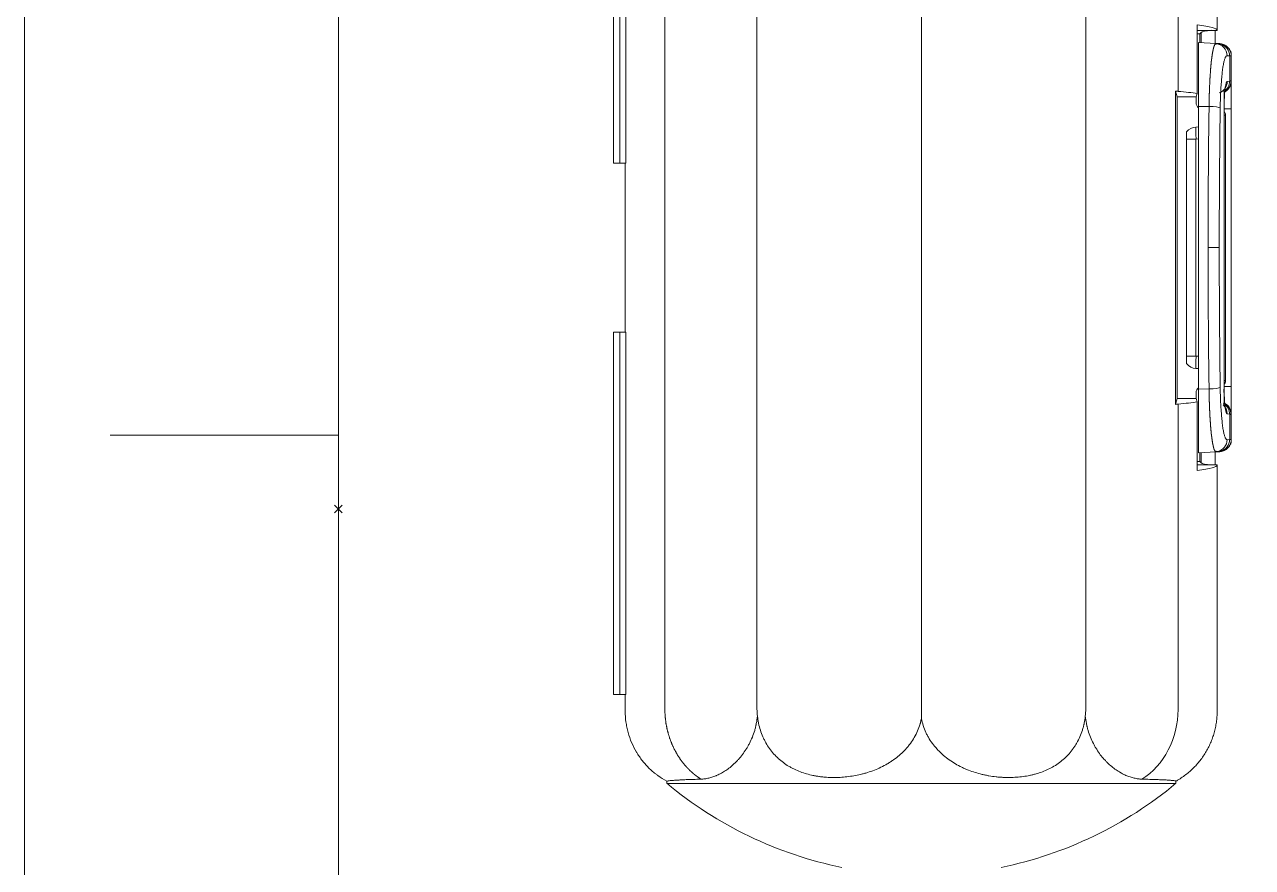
# Model space of a CAD drawing. Header units: inches. Extents: x 20229 to 21001, y -6726 to -5634.
# Drawn here: x 20229.3 to 20331, y -6605.3 to -6535.5 of the extents above; entities that cross this region are included whole.
import ezdxf

# ---------------------------------------------------------------- set-up
doc = ezdxf.new("R2010")
doc.units = ezdxf.units.IN
doc.header["$LTSCALE"] = 4.84
doc.header["$MEASUREMENT"] = 0
doc.header["$PDMODE"] = 3
doc.header["$PDSIZE"] = 0.3125
doc.linetypes.add('CENTERX2', pattern=[20.32, 12.7, -2.54, 2.54, -2.54])
doc.layers.get('0').update_dxf_attribs({"linetype": 'CONTINUOUS', "lineweight": 13})
doc.layers.add('CENTER', color=1, linetype='CENTERX2', lineweight=15)

msp = doc.modelspace()

# ---------------------------------------------------------------- linework, layer by layer
at = {"color": 7, "linetype": 'Continuous'}
for p, q in [((20229.28, -5633.52), (20229.28, -6725.51)), ((20255.28, -6569.51), (20236.38, -6569.51))]:
    msp.add_line(p, q, dxfattribs=at)
at = {"linetype": 'Continuous'}
msp.add_line((20255.28, -6699.51), (20255.28, -5659.51), dxfattribs=at)
at = {"ltscale": 0.5}
for p, q in [((20282.33, -6515.74), (20282.33, -6592.23)), ((20289.96, -6592.11), (20289.96, -6515.86)), ((20303.58, -6592.09), (20303.58, -6515.87)), ((20317.2, -6515.86), (20317.2, -6592.11)), ((20324.85, -6541.03), (20324.85, -6515.74)), ((20278.08, -6546.98), (20278.08, -6516.98)), ((20278.59, -6546.98), (20278.59, -6516.98)), ((20279.09, -6546.98), (20279.09, -6516.98)), ((20328.08, -6535.98), (20328.08, -6533.48)), ((20326.43, -6535.52), (20326.43, -6541.2)), ((20326.43, -6535.98), (20328.08, -6535.98)), ((20326.43, -6536.28), (20326.64, -6536.28)), ((20326.64, -6536.99), (20326.64, -6536.28)), ((20326.75, -6537), (20326.75, -6536.18)), ((20327.93, -6537.06), (20327.93, -6535.98)), ((20326.55, -6536.98), (20326.55, -6542.28)), ((20326.55, -6536.98), (20327.98, -6537.08)), ((20327.98, -6537.08), (20328.19, -6537.1)), ((20328.25, -6537.06), (20328.25, -6537.1)), ((20329.25, -6537.91), (20329.25, -6538.1)), ((20328.91, -6538.08), (20329.12, -6538.1)), ((20329.12, -6538.1), (20329.12, -6540.19)), ((20329.25, -6540.21), (20329.25, -6538.1)), ((20329.12, -6540.19), (20328.91, -6540.23)), ((20329.25, -6540.21), (20329.25, -6542.48)), ((20324.62, -6541.01), (20324.78, -6541.48)), ((20324.62, -6541.01), (20324.62, -6566.96)), ((20324.78, -6566.48), (20324.78, -6541.48)), ((20324.78, -6541.48), (20326.34, -6541.48)), ((20326.34, -6541.48), (20326.43, -6541.2)), ((20326.34, -6541.98), (20326.34, -6541.48)), ((20326.55, -6542.28), (20326.55, -6565.69)), ((20326.55, -6542.28), (20327.41, -6542.29)), ((20328.66, -6565.48), (20328.66, -6542.48)), ((20329.25, -6542.48), (20328.66, -6542.48)), ((20328.66, -6542.48), (20328.66, -6542.48)), ((20328.66, -6542.48), (20328.66, -6565.48)), ((20328.78, -6542.99), (20328.78, -6542.99)), ((20328.78, -6542.99), (20328.78, -6564.97)), ((20329.25, -6565.48), (20329.25, -6542.48)), ((20326.55, -6543.98), (20326.33, -6543.99)), ((20325.55, -6544.39), (20325.55, -6544.99)), ((20325.55, -6544.99), (20325.55, -6562.98)), ((20326.33, -6544.99), (20325.55, -6544.99)), ((20326.55, -6544.98), (20326.33, -6544.99)), ((20326.33, -6562.98), (20326.33, -6544.99)), ((20278.59, -6546.98), (20278.08, -6546.98)), ((20279.09, -6546.98), (20278.59, -6546.98)), ((20279.04, -6546.98), (20279.04, -6560.98)), ((20279.04, -6560.98), (20279.04, -6546.98)), ((20278.08, -6560.98), (20278.59, -6560.98)), ((20278.08, -6590.98), (20278.08, -6560.98)), ((20278.59, -6560.98), (20279.09, -6560.98)), ((20278.59, -6590.98), (20278.59, -6560.98)), ((20279.09, -6590.98), (20279.09, -6560.98)), ((20325.55, -6562.98), (20326.33, -6562.98)), ((20325.55, -6563.58), (20325.55, -6562.98)), ((20326.33, -6562.98), (20326.55, -6562.98)), ((20326.33, -6563.98), (20326.55, -6563.98)), ((20328.78, -6564.98), (20328.78, -6564.97)), ((20326.34, -6566.48), (20326.34, -6565.98)), ((20327.41, -6565.68), (20326.55, -6565.69)), ((20326.55, -6570.98), (20326.55, -6565.69)), ((20328.66, -6565.48), (20329.25, -6565.48)), ((20328.66, -6565.48), (20328.66, -6565.48)), ((20329.25, -6567.75), (20329.25, -6565.48)), ((20324.78, -6566.48), (20324.62, -6566.96)), ((20326.34, -6566.48), (20324.78, -6566.48)), ((20324.85, -6592.23), (20324.85, -6566.94)), ((20326.43, -6566.76), (20326.34, -6566.48)), ((20326.43, -6566.76), (20326.43, -6572.45)), ((20328.91, -6567.74), (20329.12, -6567.78)), ((20329.12, -6567.78), (20329.12, -6569.87)), ((20329.25, -6569.86), (20329.25, -6567.75)), ((20329.12, -6569.87), (20328.91, -6569.89)), ((20329.25, -6569.86), (20329.25, -6570.06)), ((20327.98, -6570.88), (20326.55, -6570.98)), ((20326.64, -6571.69), (20326.64, -6570.98)), ((20326.75, -6571.79), (20326.75, -6570.97)), ((20327.93, -6571.98), (20327.93, -6570.91)), ((20328.19, -6570.87), (20327.98, -6570.88)), ((20328.25, -6570.86), (20328.25, -6570.9)), ((20326.64, -6571.69), (20326.43, -6571.69)), ((20328.08, -6571.98), (20326.43, -6571.98)), ((20328.08, -6574.48), (20328.08, -6571.98)), ((20328.08, -6592.38), (20328.08, -6572.48)), ((20328.08, -6592.38), (20328.08, -6574.48)), ((20278.59, -6590.98), (20278.08, -6590.98)), ((20279.09, -6590.98), (20278.59, -6590.98)), ((20279.04, -6590.98), (20279.04, -6592.38)), ((20279.04, -6592.38), (20279.04, -6590.98)), ((20282.49, -6598.35), (20282.49, -6598.18)), ((20282.49, -6598.18), (20282.49, -6598.35)), ((20324.67, -6598.35), (20282.49, -6598.35)), ((20324.67, -6598.16), (20324.67, -6598.35)), ((20324.67, -6598.35), (20324.67, -6598.16))]:
    msp.add_line(p, q, dxfattribs=at)
for centre, radius, start, end in [((20328.25, -6538.1), 1, 0, 76.0859), ((20326.35, -6544.99), 1, 91.0001, 143.1302), ((20326.35, -6562.98), 1, 216.8698, 268.9999), ((20328.25, -6569.86), 1, 283.8994, 0), ((20303.58, -6573.03), 32.95, 230.2078, 258.4456), ((20303.58, -6573.03), 32.95, 230.2078, 258.4456), ((20303.58, -6573.03), 32.95, 281.5544, 309.7922), ((20303.58, -6573.03), 32.95, 281.5544, 309.7922)]:
    msp.add_arc(centre, radius, start, end, dxfattribs=at)
for centre, major_axis, ratio, start_param, end_param in [((20303.58, -6535.98), (24.5, 0), 0.052408, 0, 0.368634), ((20303.58, -6535.48), (-23.5, 0), 0.176327, 2.948913, 2.972792), ((20328.22, -6536.22), (1.5, 0), 0.176327, 1.999345, 2.972792), ((20327.91, -6538.08), (-0.07, -0.998), 0.993331, 1.640145, 3.141593), ((20328.12, -6538.1), (-0.07, -0.998), 0.993331, 2.968645, 3.141593), ((20328.12, -6538.1), (-0.07, -0.998), 0.993331, 1.640145, 2.968645), ((20327.92, -6540.23), (-0.174, 0.985), 0.993159, 3.315726, 4.539026), ((20328.12, -6540.19), (-0.174, 0.985), 0.993159, 3.512327, 4.539026), ((20328.24, -6540.17), (-0.174, 0.985), 0.999706, 3.388958, 4.537906), ((20328.25, -6540.21), (1, 0), 0.980581, 5.139384, 6.133), ((20328.25, -6540.21), (1, 0), 0.980581, 6.133, 6.283185), ((20303.58, -6541.67), (24.5, 0), 0.052408, 0.368634, 0.51937), ((20326.84, -6541.98), (-0.098, -0.492), 0.996044, 4.910077, 5.858091), ((20327.34, -6542.4), (1, -0.014), 0.117959, 0.11609, 1.502599), ((20328.28, -6542.99), (0.5, 0), 0.996195, 0.176739, 0.69979), ((20328.28, -6542.99), (0.5, 0), 0.996195, 0, 0.176739), ((20326.35, -6544.99), (0.017, -1), 0.01745, 3.141593, 4.712084), ((20326.35, -6562.98), (-0.017, -1), 0.01745, 4.712694, 6.283185), ((20328.28, -6564.97), (-0.5, 0), 0.996195, 2.441803, 3.141593), ((20326.84, -6565.99), (-0.098, 0.492), 0.996044, 0.425094, 1.373108), ((20327.34, -6565.56), (-1, -0.014), 0.117959, 1.638993, 3.025502), ((20303.58, -6566.3), (24.5, 0), 0.052408, 5.763816, 5.914551), ((20327.92, -6567.74), (0.174, 0.985), 0.993159, 4.885752, 5.717137), ((20328.12, -6567.78), (0.174, 0.985), 0.993159, 4.885752, 5.922058), ((20328.24, -6567.8), (0.174, 0.985), 0.999706, 4.886872, 6.04555), ((20328.25, -6567.75), (-1, 0), 0.980581, 3.303581, 4.302084), ((20328.25, -6567.75), (-1, 0), 0.980581, 3.141593, 3.303581), ((20327.91, -6569.89), (0.07, -0.998), 0.993331, 0.172502, 1.501447), ((20328.12, -6569.87), (0.07, -0.998), 0.993331, 0.172666, 1.501447), ((20328.12, -6569.87), (0.07, -0.998), 0.993331, 0, 0.172666), ((20303.58, -6571.98), (24.5, 0), 0.052408, 5.914551, 6.283185), ((20303.58, -6572.48), (-23.5, 0), 0.176327, 3.310393, 3.334272), ((20328.22, -6571.74), (1.5, 0), 0.176327, 3.310393, 4.28384), ((20319.12, -6592.23), (0.2, 6.6), 0.868033, 3.672309, 4.738884)]:
    msp.add_ellipse(centre, major_axis=major_axis, ratio=ratio, start_param=start_param, end_param=end_param, dxfattribs=at)
for points, knots in [([(20327.41, -6542.29), (20327.41, -6542.27), (20327.41, -6542.22), (20327.41, -6542.15), (20327.42, -6542.08), (20327.42, -6542.01), (20327.42, -6541.94), (20327.42, -6541.87), (20327.42, -6541.8), (20327.42, -6541.74), (20327.42, -6541.67), (20327.43, -6541.6), (20327.43, -6541.53), (20327.43, -6541.46), (20327.43, -6541.39), (20327.43, -6541.32), (20327.43, -6541.25), (20327.44, -6541.18), (20327.44, -6541.12), (20327.44, -6541.05), (20327.44, -6540.98), (20327.45, -6540.91), (20327.45, -6540.84), (20327.45, -6540.77), (20327.45, -6540.71), (20327.46, -6540.64), (20327.46, -6540.57), (20327.46, -6540.51), (20327.47, -6540.44), (20327.47, -6540.37), (20327.47, -6540.31), (20327.47, -6540.24), (20327.48, -6540.17), (20327.48, -6540.11), (20327.49, -6540.04), (20327.49, -6539.98), (20327.49, -6539.91), (20327.5, -6539.85), (20327.5, -6539.79), (20327.5, -6539.72), (20327.51, -6539.66), (20327.51, -6539.6), (20327.52, -6539.54), (20327.52, -6539.47), (20327.53, -6539.41), (20327.53, -6539.35), (20327.53, -6539.29), (20327.54, -6539.23), (20327.54, -6539.17), (20327.55, -6539.11), (20327.55, -6539.06), (20327.56, -6539), (20327.56, -6538.94), (20327.57, -6538.89), (20327.57, -6538.83), (20327.58, -6538.77), (20327.58, -6538.72), (20327.59, -6538.67), (20327.6, -6538.61), (20327.6, -6538.57), (20327.6, -6538.55), (20327.6, -6538.53), (20327.61, -6538.52), (20327.61, -6538.51), (20327.61, -6538.49), (20327.61, -6538.48), (20327.61, -6538.47), (20327.61, -6538.45), (20327.62, -6538.44), (20327.62, -6538.43), (20327.62, -6538.42), (20327.62, -6538.4), (20327.62, -6538.39), (20327.62, -6538.38), (20327.62, -6538.36), (20327.63, -6538.35), (20327.63, -6538.33), (20327.63, -6538.32), (20327.63, -6538.31), (20327.63, -6538.29), (20327.63, -6538.28), (20327.64, -6538.27), (20327.64, -6538.25), (20327.64, -6538.24), (20327.64, -6538.23), (20327.64, -6538.21), (20327.65, -6538.2), (20327.65, -6538.19), (20327.65, -6538.17), (20327.65, -6538.16), (20327.65, -6538.15), (20327.66, -6538.13), (20327.66, -6538.12), (20327.66, -6538.1), (20327.66, -6538.09), (20327.66, -6538.08), (20327.67, -6538.06), (20327.67, -6538.05), (20327.67, -6538.04), (20327.67, -6538.02), (20327.67, -6538.01), (20327.68, -6538), (20327.68, -6537.98), (20327.68, -6537.97), (20327.68, -6537.96), (20327.68, -6537.94), (20327.69, -6537.93), (20327.69, -6537.92), (20327.69, -6537.9), (20327.69, -6537.89), (20327.69, -6537.88), (20327.7, -6537.86), (20327.7, -6537.85), (20327.7, -6537.84), (20327.7, -6537.82), (20327.71, -6537.81), (20327.71, -6537.8), (20327.71, -6537.78), (20327.71, -6537.77), (20327.72, -6537.76), (20327.72, -6537.74), (20327.72, -6537.73), (20327.72, -6537.72), (20327.73, -6537.71), (20327.73, -6537.69), (20327.73, -6537.68), (20327.73, -6537.67), (20327.74, -6537.66), (20327.74, -6537.64), (20327.74, -6537.63), (20327.74, -6537.62), (20327.75, -6537.61), (20327.75, -6537.6), (20327.75, -6537.58), (20327.75, -6537.57), (20327.76, -6537.56), (20327.76, -6537.55), (20327.76, -6537.54), (20327.76, -6537.52), (20327.77, -6537.51), (20327.77, -6537.5), (20327.77, -6537.49), (20327.77, -6537.48), (20327.78, -6537.47), (20327.78, -6537.46), (20327.78, -6537.45), (20327.79, -6537.44), (20327.79, -6537.43), (20327.79, -6537.41), (20327.79, -6537.4), (20327.8, -6537.39), (20327.8, -6537.38), (20327.8, -6537.37), (20327.81, -6537.36), (20327.81, -6537.35), (20327.81, -6537.34), (20327.82, -6537.33), (20327.82, -6537.33), (20327.82, -6537.32), (20327.82, -6537.31), (20327.83, -6537.3), (20327.83, -6537.29), (20327.83, -6537.28), (20327.84, -6537.27), (20327.84, -6537.26), (20327.84, -6537.26), (20327.85, -6537.25), (20327.85, -6537.24), (20327.85, -6537.23), (20327.86, -6537.22), (20327.86, -6537.22), (20327.86, -6537.21), (20327.87, -6537.2), (20327.87, -6537.2), (20327.87, -6537.19), (20327.88, -6537.18), (20327.88, -6537.18), (20327.88, -6537.17), (20327.89, -6537.16), (20327.89, -6537.16), (20327.89, -6537.15), (20327.9, -6537.15), (20327.9, -6537.14), (20327.9, -6537.14), (20327.91, -6537.13), (20327.91, -6537.13), (20327.91, -6537.12), (20327.92, -6537.12), (20327.92, -6537.11), (20327.92, -6537.11), (20327.93, -6537.11), (20327.93, -6537.1), (20327.93, -6537.1), (20327.94, -6537.1), (20327.94, -6537.1), (20327.94, -6537.09), (20327.95, -6537.09), (20327.95, -6537.09), (20327.96, -6537.09), (20327.96, -6537.09), (20327.96, -6537.09), (20327.97, -6537.08), (20327.97, -6537.08), (20327.97, -6537.08), (20327.98, -6537.08), (20327.98, -6537.08), (20327.98, -6537.08)], [0, 0, 0, 0, 0.008044, 0.016108, 0.024192, 0.032296, 0.040419, 0.048562, 0.056724, 0.064907, 0.073109, 0.081331, 0.089573, 0.097834, 0.106115, 0.114416, 0.122737, 0.131077, 0.139438, 0.147818, 0.156217, 0.164637, 0.173076, 0.181535, 0.190014, 0.198513, 0.207031, 0.215569, 0.224127, 0.232704, 0.241302, 0.249919, 0.258556, 0.267212, 0.275889, 0.284585, 0.293301, 0.302037, 0.310792, 0.319567, 0.328362, 0.337177, 0.346011, 0.354865, 0.363739, 0.372633, 0.381546, 0.390479, 0.399432, 0.408405, 0.417397, 0.426409, 0.435441, 0.444492, 0.453563, 0.462654, 0.471765, 0.480895, 0.490045, 0.499215, 0.501491, 0.503783, 0.506091, 0.508415, 0.510755, 0.513111, 0.515483, 0.517871, 0.520275, 0.522695, 0.525131, 0.527583, 0.530051, 0.532535, 0.535034, 0.53755, 0.540082, 0.542629, 0.545193, 0.547772, 0.550368, 0.552979, 0.555607, 0.55825, 0.560909, 0.563585, 0.566276, 0.568983, 0.571706, 0.574445, 0.5772, 0.579971, 0.582758, 0.585561, 0.588379, 0.591214, 0.594064, 0.596931, 0.599814, 0.602712, 0.605626, 0.608557, 0.611503, 0.614465, 0.617443, 0.620437, 0.623447, 0.626473, 0.629514, 0.632572, 0.635646, 0.638735, 0.641841, 0.644962, 0.648099, 0.651252, 0.654421, 0.657606, 0.660807, 0.664024, 0.667257, 0.670505, 0.67377, 0.67705, 0.680347, 0.683659, 0.686987, 0.690331, 0.693691, 0.697067, 0.700459, 0.703866, 0.70729, 0.710729, 0.714184, 0.717655, 0.721142, 0.724645, 0.728164, 0.731699, 0.735249, 0.738816, 0.742398, 0.745996, 0.74961, 0.75324, 0.756886, 0.760547, 0.764225, 0.767918, 0.771627, 0.775352, 0.779093, 0.78285, 0.786622, 0.790411, 0.794215, 0.798035, 0.801871, 0.805723, 0.809591, 0.813474, 0.817374, 0.821289, 0.82522, 0.829167, 0.833129, 0.837108, 0.841102, 0.845112, 0.849138, 0.85318, 0.857238, 0.861311, 0.8654, 0.869506, 0.873626, 0.877763, 0.881916, 0.886084, 0.890268, 0.894468, 0.898684, 0.902915, 0.907162, 0.911425, 0.915704, 0.919999, 0.924309, 0.928636, 0.932978, 0.937335, 0.941709, 0.946098, 0.950503, 0.954924, 0.959361, 0.963813, 0.968282, 0.972765, 0.977265, 0.981781, 0.986312, 0.990859, 0.995422, 1, 1, 1, 1]), ([(20328.25, -6537.06), (20328.2, -6537.06), (20328.14, -6537.06), (20328.06, -6537.06), (20328.04, -6537.06), (20327.98, -6537.07), (20327.96, -6537.07), (20327.93, -6537.07)], [0, 0, 0, 0, 0.5, 0.5, 0.75, 0.75, 1, 1, 1, 1]), ([(20328.25, -6537.06), (20328.25, -6537.06), (20328.25, -6537.06), (20328.26, -6537.07), (20328.27, -6537.07), (20328.3, -6537.08), (20328.32, -6537.08), (20328.36, -6537.1), (20328.37, -6537.1), (20328.39, -6537.1), (20328.4, -6537.11), (20328.43, -6537.11), (20328.47, -6537.12), (20328.5, -6537.13), (20328.53, -6537.14), (20328.54, -6537.14), (20328.57, -6537.15), (20328.58, -6537.16), (20328.61, -6537.17), (20328.62, -6537.17), (20328.7, -6537.2), (20328.76, -6537.23), (20328.89, -6537.32), (20328.95, -6537.37), (20329.02, -6537.45), (20329.04, -6537.47), (20329.07, -6537.5), (20329.08, -6537.52), (20329.12, -6537.57), (20329.14, -6537.61), (20329.17, -6537.67), (20329.18, -6537.69), (20329.2, -6537.73), (20329.21, -6537.75), (20329.23, -6537.82), (20329.24, -6537.86), (20329.25, -6537.91)], [0, 0, 0, 0, 0.0625, 0.0625, 0.125, 0.125, 0.25, 0.25, 0.28125, 0.28125, 0.3125, 0.3125, 0.375, 0.40625, 0.40625, 0.4375, 0.4375, 0.46875, 0.46875, 0.5, 0.5, 0.625, 0.625, 0.75, 0.75, 0.78125, 0.78125, 0.8125, 0.8125, 0.875, 0.875, 0.90625, 0.90625, 0.9375, 0.9375, 1, 1, 1, 1]), ([(20329.25, -6540.2), (20329.25, -6540.2), (20329.25, -6540.18), (20329.25, -6540.17), (20329.24, -6540.17), (20329.24, -6540.17)], [0, 0, 0, 0, 0.223847, 0.611924, 1, 1, 1, 1]), ([(20328.66, -6542.48), (20328.66, -6542.32), (20328.66, -6542.02), (20328.67, -6541.61), (20328.68, -6541.3), (20328.67, -6541.1), (20328.65, -6541.04), (20328.63, -6541.03), (20328.63, -6541.03)], [0, 0, 0, 0, 0.229238, 0.443605, 0.642275, 0.825427, 0.994544, 1, 1, 1, 1]), ([(20327.33, -6553.98), (20327.33, -6553.93), (20327.33, -6553.83), (20327.33, -6553.67), (20327.33, -6553.51), (20327.33, -6553.36), (20327.33, -6553.2), (20327.33, -6553.05), (20327.33, -6552.89), (20327.33, -6552.73), (20327.34, -6552.58), (20327.34, -6552.42), (20327.34, -6552.26), (20327.34, -6552.11), (20327.34, -6551.95), (20327.34, -6551.8), (20327.34, -6551.64), (20327.34, -6551.48), (20327.34, -6551.33), (20327.34, -6551.17), (20327.34, -6551.01), (20327.34, -6550.86), (20327.34, -6550.7), (20327.34, -6550.55), (20327.34, -6550.39), (20327.34, -6550.23), (20327.34, -6550.08), (20327.34, -6549.92), (20327.34, -6549.76), (20327.34, -6549.61), (20327.35, -6549.45), (20327.35, -6549.3), (20327.35, -6549.14), (20327.35, -6548.98), (20327.35, -6548.83), (20327.35, -6548.67), (20327.35, -6548.52), (20327.35, -6548.36), (20327.35, -6548.2), (20327.35, -6548.05), (20327.36, -6547.89), (20327.36, -6547.74), (20327.36, -6547.58), (20327.36, -6547.42), (20327.36, -6547.27), (20327.36, -6547.11), (20327.36, -6546.96), (20327.36, -6546.8), (20327.37, -6546.64), (20327.37, -6546.49), (20327.37, -6546.33), (20327.37, -6546.18), (20327.37, -6546.02), (20327.37, -6545.86), (20327.37, -6545.71), (20327.37, -6545.55), (20327.38, -6545.4), (20327.38, -6545.24), (20327.38, -6545.09), (20327.38, -6544.93), (20327.38, -6544.77), (20327.38, -6544.62), (20327.39, -6544.46), (20327.39, -6544.31), (20327.39, -6544.15), (20327.39, -6544), (20327.39, -6543.84), (20327.4, -6543.69), (20327.4, -6543.53), (20327.4, -6543.38), (20327.4, -6543.22), (20327.4, -6543.06), (20327.4, -6542.91), (20327.41, -6542.75), (20327.41, -6542.6), (20327.41, -6542.44), (20327.41, -6542.34), (20327.41, -6542.29)], [0, 0, 0, 0, 0.013333, 0.026666, 0.04, 0.053333, 0.066666, 0.079999, 0.093332, 0.106665, 0.119999, 0.133332, 0.146665, 0.159998, 0.173331, 0.186664, 0.199998, 0.213331, 0.226664, 0.239997, 0.25333, 0.266664, 0.279997, 0.29333, 0.306663, 0.319997, 0.33333, 0.346663, 0.359996, 0.373329, 0.386663, 0.399996, 0.413329, 0.426662, 0.439996, 0.453329, 0.466662, 0.479996, 0.493329, 0.506662, 0.519995, 0.533329, 0.546662, 0.559995, 0.573329, 0.586662, 0.599995, 0.613329, 0.626662, 0.639995, 0.653329, 0.666662, 0.679996, 0.693329, 0.706662, 0.719996, 0.733329, 0.746663, 0.759996, 0.77333, 0.786663, 0.799997, 0.81333, 0.826663, 0.839997, 0.853331, 0.866664, 0.879998, 0.893331, 0.906665, 0.919998, 0.933332, 0.946665, 0.959999, 0.973333, 0.986666, 1, 1, 1, 1]), ([(20328.26, -6553.98), (20328.26, -6553.94), (20328.26, -6552.95), (20328.26, -6551), (20328.28, -6548.15), (20328.3, -6545.32), (20328.32, -6543.38), (20328.34, -6542.4)], [0, 0, 0, 0, 0.011439, 0.258579, 0.505719, 0.75286, 1, 1, 1, 1]), ([(20328.67, -6543), (20328.67, -6543), (20328.69, -6543), (20328.72, -6543), (20328.75, -6543), (20328.76, -6543), (20328.77, -6543), (20328.77, -6543)], [0, 0, 0, 0, 0.144752, 0.390211, 0.63567, 0.881129, 1, 1, 1, 1]), ([(20327.41, -6565.68), (20327.41, -6565.63), (20327.41, -6565.52), (20327.41, -6565.37), (20327.41, -6565.21), (20327.4, -6565.06), (20327.4, -6564.9), (20327.4, -6564.75), (20327.4, -6564.59), (20327.4, -6564.44), (20327.4, -6564.28), (20327.39, -6564.12), (20327.39, -6563.97), (20327.39, -6563.81), (20327.39, -6563.66), (20327.39, -6563.5), (20327.38, -6563.35), (20327.38, -6563.19), (20327.38, -6563.04), (20327.38, -6562.88), (20327.38, -6562.72), (20327.38, -6562.57), (20327.37, -6562.41), (20327.37, -6562.26), (20327.37, -6562.1), (20327.37, -6561.95), (20327.37, -6561.79), (20327.37, -6561.63), (20327.37, -6561.48), (20327.37, -6561.32), (20327.36, -6561.17), (20327.36, -6561.01), (20327.36, -6560.85), (20327.36, -6560.7), (20327.36, -6560.54), (20327.36, -6560.39), (20327.36, -6560.23), (20327.36, -6560.07), (20327.35, -6559.92), (20327.35, -6559.76), (20327.35, -6559.61), (20327.35, -6559.45), (20327.35, -6559.29), (20327.35, -6559.14), (20327.35, -6558.98), (20327.35, -6558.83), (20327.35, -6558.67), (20327.35, -6558.51), (20327.34, -6558.36), (20327.34, -6558.2), (20327.34, -6558.05), (20327.34, -6557.89), (20327.34, -6557.73), (20327.34, -6557.58), (20327.34, -6557.42), (20327.34, -6557.26), (20327.34, -6557.11), (20327.34, -6556.95), (20327.34, -6556.8), (20327.34, -6556.64), (20327.34, -6556.48), (20327.34, -6556.33), (20327.34, -6556.17), (20327.34, -6556.01), (20327.34, -6555.86), (20327.34, -6555.7), (20327.34, -6555.55), (20327.34, -6555.39), (20327.33, -6555.23), (20327.33, -6555.08), (20327.33, -6554.92), (20327.33, -6554.76), (20327.33, -6554.61), (20327.33, -6554.45), (20327.33, -6554.3), (20327.33, -6554.14), (20327.33, -6554.04), (20327.33, -6553.98)], [0, 0, 0, 0, 0.013334, 0.026667, 0.040001, 0.053335, 0.066668, 0.080002, 0.093335, 0.106669, 0.120002, 0.133336, 0.146669, 0.160003, 0.173337, 0.18667, 0.200003, 0.213337, 0.22667, 0.240004, 0.253337, 0.266671, 0.280004, 0.293338, 0.306671, 0.320004, 0.333338, 0.346671, 0.360005, 0.373338, 0.386671, 0.400005, 0.413338, 0.426671, 0.440005, 0.453338, 0.466671, 0.480005, 0.493338, 0.506671, 0.520004, 0.533338, 0.546671, 0.560004, 0.573338, 0.586671, 0.600004, 0.613337, 0.626671, 0.640004, 0.653337, 0.66667, 0.680003, 0.693337, 0.70667, 0.720003, 0.733336, 0.74667, 0.760003, 0.773336, 0.786669, 0.800002, 0.813336, 0.826669, 0.840002, 0.853335, 0.866668, 0.880001, 0.893335, 0.906668, 0.920001, 0.933334, 0.946667, 0.96, 0.973334, 0.986667, 1, 1, 1, 1]), ([(20328.34, -6565.56), (20328.32, -6564.58), (20328.3, -6562.65), (20328.28, -6559.82), (20328.26, -6556.97), (20328.26, -6555.02), (20328.26, -6554.03), (20328.26, -6553.98)], [0, 0, 0, 0, 0.24714, 0.494281, 0.741421, 0.988561, 1, 1, 1, 1]), ([(20328.66, -6565.3), (20328.67, -6565.29), (20328.69, -6565.26), (20328.72, -6565.22), (20328.75, -6565.16), (20328.77, -6565.1), (20328.78, -6565.04), (20328.78, -6565), (20328.78, -6564.98)], [0, 0, 0, 0, 0.133322, 0.306658, 0.479993, 0.653329, 0.826664, 1, 1, 1, 1]), ([(20328.77, -6564.97), (20328.77, -6564.97), (20328.76, -6564.97), (20328.75, -6564.97), (20328.72, -6564.97), (20328.7, -6564.97), (20328.68, -6564.97), (20328.67, -6564.97)], [0, 0, 0, 0, 0.130492, 0.385111, 0.63973, 0.894349, 1, 1, 1, 1]), ([(20327.89, -6570.82), (20327.89, -6570.82), (20327.89, -6570.81), (20327.89, -6570.81), (20327.89, -6570.8), (20327.88, -6570.8), (20327.88, -6570.79), (20327.88, -6570.78), (20327.87, -6570.78), (20327.87, -6570.77), (20327.87, -6570.76), (20327.86, -6570.76), (20327.86, -6570.75), (20327.86, -6570.74), (20327.85, -6570.73), (20327.85, -6570.73), (20327.85, -6570.72), (20327.84, -6570.71), (20327.84, -6570.7), (20327.84, -6570.69), (20327.83, -6570.69), (20327.83, -6570.68), (20327.83, -6570.67), (20327.82, -6570.66), (20327.82, -6570.65), (20327.82, -6570.64), (20327.82, -6570.63), (20327.81, -6570.62), (20327.81, -6570.61), (20327.81, -6570.6), (20327.8, -6570.59), (20327.8, -6570.58), (20327.8, -6570.57), (20327.79, -6570.56), (20327.79, -6570.55), (20327.79, -6570.54), (20327.79, -6570.53), (20327.78, -6570.52), (20327.78, -6570.51), (20327.78, -6570.5), (20327.77, -6570.49), (20327.77, -6570.48), (20327.77, -6570.46), (20327.77, -6570.45), (20327.76, -6570.44), (20327.76, -6570.43), (20327.76, -6570.42), (20327.76, -6570.41), (20327.75, -6570.39), (20327.75, -6570.38), (20327.75, -6570.37), (20327.75, -6570.36), (20327.74, -6570.35), (20327.74, -6570.33), (20327.74, -6570.32), (20327.74, -6570.31), (20327.73, -6570.3), (20327.73, -6570.28), (20327.73, -6570.27), (20327.73, -6570.26), (20327.72, -6570.25), (20327.72, -6570.23), (20327.72, -6570.22), (20327.72, -6570.21), (20327.71, -6570.2), (20327.71, -6570.18), (20327.71, -6570.17), (20327.71, -6570.16), (20327.7, -6570.14), (20327.7, -6570.13), (20327.7, -6570.12), (20327.7, -6570.1), (20327.69, -6570.09), (20327.69, -6570.08), (20327.69, -6570.06), (20327.69, -6570.05), (20327.69, -6570.04), (20327.68, -6570.02), (20327.68, -6570.01), (20327.68, -6570), (20327.68, -6569.98), (20327.68, -6569.97), (20327.67, -6569.96), (20327.67, -6569.94), (20327.67, -6569.93), (20327.67, -6569.92), (20327.67, -6569.9), (20327.66, -6569.89), (20327.66, -6569.88), (20327.66, -6569.86), (20327.66, -6569.85), (20327.66, -6569.83), (20327.65, -6569.82), (20327.65, -6569.81), (20327.65, -6569.79), (20327.65, -6569.78), (20327.65, -6569.77), (20327.64, -6569.75), (20327.64, -6569.74), (20327.64, -6569.73), (20327.64, -6569.71), (20327.64, -6569.7), (20327.63, -6569.69), (20327.63, -6569.67), (20327.63, -6569.66), (20327.63, -6569.64), (20327.63, -6569.63), (20327.63, -6569.62), (20327.62, -6569.6), (20327.62, -6569.59), (20327.62, -6569.58), (20327.62, -6569.56), (20327.62, -6569.55), (20327.62, -6569.54), (20327.62, -6569.52), (20327.61, -6569.51), (20327.61, -6569.5), (20327.61, -6569.48), (20327.61, -6569.47), (20327.61, -6569.46), (20327.61, -6569.45), (20327.6, -6569.43), (20327.6, -6569.42), (20327.6, -6569.39), (20327.6, -6569.35), (20327.59, -6569.3), (20327.58, -6569.25), (20327.58, -6569.19), (20327.57, -6569.14), (20327.57, -6569.08), (20327.56, -6569.02), (20327.56, -6568.97), (20327.55, -6568.91), (20327.55, -6568.85), (20327.54, -6568.79), (20327.54, -6568.73), (20327.53, -6568.67), (20327.53, -6568.61), (20327.53, -6568.55), (20327.52, -6568.49), (20327.52, -6568.43), (20327.51, -6568.37), (20327.51, -6568.31), (20327.5, -6568.24), (20327.5, -6568.18), (20327.5, -6568.12), (20327.49, -6568.05), (20327.49, -6567.99), (20327.49, -6567.92), (20327.48, -6567.86), (20327.48, -6567.79), (20327.47, -6567.73), (20327.47, -6567.66), (20327.47, -6567.59), (20327.47, -6567.53), (20327.46, -6567.46), (20327.46, -6567.39), (20327.46, -6567.33), (20327.45, -6567.26), (20327.45, -6567.19), (20327.45, -6567.12), (20327.45, -6567.06), (20327.44, -6566.99), (20327.44, -6566.92), (20327.44, -6566.85), (20327.44, -6566.78), (20327.43, -6566.71), (20327.43, -6566.64), (20327.43, -6566.58), (20327.43, -6566.51), (20327.43, -6566.44), (20327.43, -6566.37), (20327.42, -6566.3), (20327.42, -6566.23), (20327.42, -6566.16), (20327.42, -6566.09), (20327.42, -6566.02), (20327.42, -6565.95), (20327.42, -6565.89), (20327.41, -6565.82), (20327.41, -6565.75), (20327.41, -6565.7), (20327.41, -6565.68)], [0, 0, 0, 0, 0.004, 0.008681, 0.013345, 0.01799, 0.022618, 0.027229, 0.031821, 0.036396, 0.040953, 0.045493, 0.050015, 0.054519, 0.059005, 0.063474, 0.067925, 0.072358, 0.076774, 0.081172, 0.085552, 0.089914, 0.094259, 0.098586, 0.102895, 0.107187, 0.111461, 0.115717, 0.119955, 0.124176, 0.128379, 0.132564, 0.136732, 0.140881, 0.145013, 0.149127, 0.153224, 0.157303, 0.161364, 0.165407, 0.169432, 0.17344, 0.17743, 0.181402, 0.185357, 0.189293, 0.193212, 0.197113, 0.200997, 0.204862, 0.20871, 0.21254, 0.216352, 0.220147, 0.223924, 0.227683, 0.231424, 0.235147, 0.238853, 0.242541, 0.246211, 0.249863, 0.253497, 0.257114, 0.260713, 0.264294, 0.267857, 0.271402, 0.27493, 0.27844, 0.281932, 0.285406, 0.288863, 0.292301, 0.295722, 0.299125, 0.30251, 0.305878, 0.309227, 0.312559, 0.315873, 0.319169, 0.322447, 0.325708, 0.32895, 0.332175, 0.335382, 0.338571, 0.341743, 0.344896, 0.348032, 0.35115, 0.35425, 0.357332, 0.360396, 0.363443, 0.366471, 0.369482, 0.372475, 0.37545, 0.378407, 0.381347, 0.384268, 0.387172, 0.390058, 0.392926, 0.395776, 0.398608, 0.401423, 0.404219, 0.406998, 0.409759, 0.412502, 0.415227, 0.417935, 0.420624, 0.423296, 0.425949, 0.428585, 0.431203, 0.433804, 0.436386, 0.43895, 0.441497, 0.451755, 0.461992, 0.472207, 0.482399, 0.49257, 0.502718, 0.512845, 0.522949, 0.533031, 0.543092, 0.55313, 0.563146, 0.57314, 0.583112, 0.593062, 0.60299, 0.612895, 0.622779, 0.63264, 0.64248, 0.652297, 0.662092, 0.671866, 0.681617, 0.691346, 0.701052, 0.710737, 0.7204, 0.73004, 0.739659, 0.749255, 0.758829, 0.768381, 0.777911, 0.787419, 0.796905, 0.806369, 0.81581, 0.82523, 0.834627, 0.844002, 0.853355, 0.862686, 0.871995, 0.881282, 0.890547, 0.899789, 0.90901, 0.918208, 0.927385, 0.936539, 0.945671, 0.954781, 0.963869, 0.972935, 0.981979, 0.991, 1, 1, 1, 1]), ([(20328.61, -6566.95), (20328.62, -6566.94), (20328.64, -6566.91), (20328.66, -6566.78), (20328.66, -6566.5), (20328.65, -6566.14), (20328.65, -6565.79), (20328.65, -6565.59), (20328.66, -6565.48)], [0, 0, 0, 0, 0.079872, 0.258351, 0.469088, 0.715154, 0.852674, 1, 1, 1, 1]), ([(20329.24, -6567.8), (20329.24, -6567.8), (20329.25, -6567.79), (20329.25, -6567.78), (20329.25, -6567.77), (20329.25, -6567.77)], [0, 0, 0, 0, 0.388359, 0.776718, 1, 1, 1, 1]), ([(20329.25, -6570.06), (20329.24, -6570.11), (20329.23, -6570.15), (20329.21, -6570.21), (20329.2, -6570.23), (20329.18, -6570.28), (20329.17, -6570.3), (20329.14, -6570.36), (20329.12, -6570.39), (20329.08, -6570.45), (20329.07, -6570.46), (20329.04, -6570.5), (20329.02, -6570.51), (20328.95, -6570.59), (20328.89, -6570.65), (20328.76, -6570.73), (20328.7, -6570.76), (20328.62, -6570.79), (20328.61, -6570.8), (20328.58, -6570.81), (20328.57, -6570.81), (20328.54, -6570.82), (20328.53, -6570.82), (20328.5, -6570.83), (20328.47, -6570.84), (20328.43, -6570.85), (20328.4, -6570.86), (20328.39, -6570.86), (20328.37, -6570.87), (20328.36, -6570.87), (20328.32, -6570.88), (20328.3, -6570.89), (20328.27, -6570.9), (20328.26, -6570.9), (20328.25, -6570.9), (20328.25, -6570.9), (20328.25, -6570.9)], [0, 0, 0, 0, 0.0625, 0.0625, 0.09375, 0.09375, 0.125, 0.125, 0.1875, 0.1875, 0.21875, 0.21875, 0.25, 0.25, 0.375, 0.375, 0.5, 0.5, 0.53125, 0.53125, 0.5625, 0.5625, 0.59375, 0.59375, 0.625, 0.6875, 0.6875, 0.71875, 0.71875, 0.75, 0.75, 0.875, 0.875, 0.9375, 0.9375, 1, 1, 1, 1]), ([(20327.98, -6570.88), (20327.98, -6570.88), (20327.98, -6570.88), (20327.97, -6570.88), (20327.97, -6570.88), (20327.97, -6570.88), (20327.96, -6570.88), (20327.96, -6570.88), (20327.96, -6570.88), (20327.95, -6570.88), (20327.95, -6570.87), (20327.94, -6570.87), (20327.94, -6570.87), (20327.94, -6570.87), (20327.93, -6570.87), (20327.93, -6570.86), (20327.93, -6570.86), (20327.92, -6570.86), (20327.92, -6570.85), (20327.92, -6570.85), (20327.91, -6570.84), (20327.91, -6570.84), (20327.91, -6570.83), (20327.9, -6570.83), (20327.9, -6570.82), (20327.9, -6570.82), (20327.89, -6570.82), (20327.89, -6570.82)], [0, 0, 0, 0, 0.04313, 0.086111, 0.128944, 0.171628, 0.214164, 0.256552, 0.298791, 0.340881, 0.382823, 0.424617, 0.466262, 0.507759, 0.549106, 0.590306, 0.631356, 0.672258, 0.713012, 0.753616, 0.794072, 0.83438, 0.874538, 0.914548, 0.954409, 0.994121, 1, 1, 1, 1]), ([(20328.25, -6570.9), (20328.2, -6570.9), (20328.14, -6570.9), (20328.06, -6570.9), (20328.04, -6570.9), (20327.98, -6570.9), (20327.96, -6570.9), (20327.93, -6570.9)], [0, 0, 0, 0, 0.5, 0.5, 0.75, 0.75, 1, 1, 1, 1]), ([(20282.49, -6598.18), (20282.23, -6598.04), (20281.98, -6597.88), (20281.69, -6597.67), (20281.63, -6597.62), (20281.54, -6597.55), (20281.51, -6597.53), (20281.45, -6597.48), (20281.31, -6597.36), (20281.17, -6597.24), (20280.85, -6596.93), (20280.66, -6596.72), (20280.38, -6596.37), (20280.3, -6596.25), (20280.17, -6596.07), (20280.13, -6596.01), (20280.07, -6595.92), (20280.05, -6595.88), (20280.01, -6595.82), (20279.99, -6595.79), (20279.82, -6595.5), (20279.69, -6595.24), (20279.46, -6594.7), (20279.36, -6594.42), (20279.26, -6594.07), (20279.24, -6594), (20279.21, -6593.85), (20279.19, -6593.78), (20279.15, -6593.56), (20279.12, -6593.41), (20279.06, -6592.98), (20279.04, -6592.68), (20279.04, -6592.38)], [0, 0, 0, 0, 0.125, 0.125, 0.15625, 0.15625, 0.171875, 0.171875, 0.1875, 0.25, 0.25, 0.375, 0.375, 0.4375, 0.4375, 0.46875, 0.46875, 0.484375, 0.484375, 0.5, 0.5, 0.625, 0.625, 0.75, 0.75, 0.78125, 0.78125, 0.8125, 0.8125, 0.875, 0.875, 1, 1, 1, 1]), ([(20279.04, -6592.38), (20279.04, -6592.68), (20279.06, -6592.98), (20279.12, -6593.41), (20279.15, -6593.56), (20279.19, -6593.78), (20279.21, -6593.85), (20279.24, -6594), (20279.26, -6594.07), (20279.36, -6594.42), (20279.46, -6594.7), (20279.69, -6595.24), (20279.82, -6595.5), (20279.99, -6595.79), (20280.01, -6595.82), (20280.05, -6595.88), (20280.07, -6595.92), (20280.13, -6596.01), (20280.17, -6596.07), (20280.3, -6596.25), (20280.38, -6596.37), (20280.66, -6596.72), (20280.85, -6596.93), (20281.17, -6597.24), (20281.31, -6597.36), (20281.45, -6597.48), (20281.51, -6597.53), (20281.54, -6597.55), (20281.63, -6597.62), (20281.69, -6597.67), (20281.98, -6597.88), (20282.23, -6598.04), (20282.49, -6598.18)], [0, 0, 0, 0, 0.125, 0.125, 0.1875, 0.1875, 0.21875, 0.21875, 0.25, 0.25, 0.375, 0.375, 0.5, 0.5, 0.515625, 0.515625, 0.53125, 0.53125, 0.5625, 0.5625, 0.625, 0.625, 0.75, 0.75, 0.8125, 0.828125, 0.828125, 0.84375, 0.84375, 0.875, 0.875, 1, 1, 1, 1]), ([(20282.33, -6592.23), (20282.33, -6592.25), (20282.33, -6592.31), (20282.33, -6592.39), (20282.33, -6592.47), (20282.34, -6592.55), (20282.34, -6592.63), (20282.35, -6592.71), (20282.35, -6592.8), (20282.36, -6592.88), (20282.37, -6592.96), (20282.38, -6593.05), (20282.39, -6593.13), (20282.4, -6593.21), (20282.41, -6593.3), (20282.42, -6593.38), (20282.44, -6593.46), (20282.45, -6593.55), (20282.47, -6593.63), (20282.49, -6593.72), (20282.5, -6593.8), (20282.52, -6593.89), (20282.54, -6593.97), (20282.56, -6594.06), (20282.59, -6594.14), (20282.61, -6594.22), (20282.63, -6594.31), (20282.66, -6594.39), (20282.69, -6594.48), (20282.71, -6594.56), (20282.74, -6594.64), (20282.77, -6594.73), (20282.8, -6594.81), (20282.83, -6594.89), (20282.87, -6594.98), (20282.9, -6595.06), (20282.93, -6595.14), (20282.97, -6595.22), (20283.01, -6595.3), (20283.05, -6595.39), (20283.08, -6595.47), (20283.12, -6595.55), (20283.17, -6595.63), (20283.21, -6595.7), (20283.25, -6595.78), (20283.3, -6595.86), (20283.34, -6595.94), (20283.39, -6596.01), (20283.43, -6596.09), (20283.48, -6596.16), (20283.53, -6596.24), (20283.58, -6596.31), (20283.63, -6596.39), (20283.68, -6596.46), (20283.74, -6596.53), (20283.79, -6596.6), (20283.85, -6596.67), (20283.9, -6596.74), (20283.96, -6596.81), (20284, -6596.86), (20284.04, -6596.9), (20284.07, -6596.93), (20284.09, -6596.96), (20284.12, -6596.99), (20284.14, -6597.02), (20284.17, -6597.05), (20284.2, -6597.07), (20284.22, -6597.1), (20284.25, -6597.13), (20284.28, -6597.16), (20284.3, -6597.18), (20284.33, -6597.21), (20284.36, -6597.24), (20284.38, -6597.26), (20284.41, -6597.29), (20284.44, -6597.32), (20284.47, -6597.34), (20284.49, -6597.37), (20284.52, -6597.39), (20284.55, -6597.42), (20284.58, -6597.45), (20284.61, -6597.47), (20284.64, -6597.5), (20284.66, -6597.52), (20284.69, -6597.54), (20284.72, -6597.57), (20284.75, -6597.59), (20284.78, -6597.62), (20284.81, -6597.64), (20284.84, -6597.66), (20284.87, -6597.69), (20284.9, -6597.71), (20284.93, -6597.73), (20284.96, -6597.75), (20284.99, -6597.78), (20285.02, -6597.8), (20285.05, -6597.82), (20285.08, -6597.84), (20285.11, -6597.86), (20285.14, -6597.88), (20285.17, -6597.9), (20285.2, -6597.92), (20285.23, -6597.95), (20285.26, -6597.97), (20285.29, -6597.99), (20285.31, -6598), (20285.32, -6598)], [0, 0, 0, 0, 0.01141, 0.022876, 0.034398, 0.045976, 0.057608, 0.069296, 0.081037, 0.092832, 0.104679, 0.116579, 0.128531, 0.140533, 0.152586, 0.164689, 0.17684, 0.18904, 0.201288, 0.213582, 0.225922, 0.238307, 0.250736, 0.263209, 0.275725, 0.288282, 0.300879, 0.313517, 0.326193, 0.338907, 0.351658, 0.364445, 0.377266, 0.390121, 0.403009, 0.415928, 0.428878, 0.441857, 0.454864, 0.467898, 0.480957, 0.494042, 0.507149, 0.520279, 0.53343, 0.5466, 0.559789, 0.572995, 0.586216, 0.599453, 0.612702, 0.625964, 0.639236, 0.652517, 0.665807, 0.679103, 0.692405, 0.70571, 0.719019, 0.732328, 0.738187, 0.744046, 0.749904, 0.755762, 0.76162, 0.767477, 0.773333, 0.779189, 0.785044, 0.790897, 0.79675, 0.802601, 0.808451, 0.814299, 0.820146, 0.825991, 0.831835, 0.837676, 0.843515, 0.849352, 0.855187, 0.86102, 0.86685, 0.872677, 0.878502, 0.884323, 0.890142, 0.895958, 0.901771, 0.90758, 0.913386, 0.919189, 0.924988, 0.930783, 0.936575, 0.942362, 0.948146, 0.953925, 0.959701, 0.965471, 0.971238, 0.977, 0.982757, 0.98851, 0.994257, 1, 1, 1, 1]), ([(20285.32, -6598), (20285.37, -6598), (20285.42, -6598), (20285.53, -6597.99), (20285.58, -6597.99), (20285.74, -6597.96), (20285.96, -6597.92), (20286.19, -6597.86), (20286.36, -6597.8), (20286.45, -6597.77), (20286.54, -6597.73), (20286.6, -6597.71), (20286.62, -6597.69), (20286.77, -6597.63), (20286.89, -6597.57), (20287.13, -6597.44), (20287.25, -6597.37), (20287.49, -6597.21), (20287.61, -6597.12), (20287.84, -6596.93), (20287.96, -6596.83), (20288.11, -6596.69), (20288.14, -6596.66), (20288.2, -6596.61), (20288.26, -6596.55), (20288.31, -6596.49), (20288.37, -6596.43), (20288.4, -6596.4), (20288.54, -6596.24), (20288.65, -6596.11), (20288.86, -6595.83), (20288.96, -6595.68), (20289.11, -6595.45), (20289.18, -6595.33), (20289.25, -6595.21), (20289.29, -6595.13), (20289.32, -6595.08), (20289.42, -6594.87), (20289.5, -6594.7), (20289.65, -6594.34), (20289.71, -6594.16), (20289.8, -6593.87), (20289.83, -6593.73), (20289.87, -6593.58), (20289.88, -6593.5), (20289.89, -6593.48), (20289.9, -6593.43), (20289.9, -6593.41), (20289.95, -6593.18), (20289.98, -6592.98), (20289.99, -6592.78)], [0, 0, 0, 0, 0.03125, 0.03125, 0.0625, 0.0625, 0.125, 0.1875, 0.1875, 0.21875, 0.234375, 0.234375, 0.25, 0.25, 0.3125, 0.3125, 0.375, 0.375, 0.4375, 0.4375, 0.5, 0.5, 0.515625, 0.515625, 0.53125, 0.546875, 0.546875, 0.5625, 0.5625, 0.625, 0.625, 0.6875, 0.6875, 0.71875, 0.734375, 0.734375, 0.75, 0.75, 0.8125, 0.8125, 0.875, 0.875, 0.90625, 0.921875, 0.921875, 0.929687, 0.929687, 0.9375, 0.9375, 1, 1, 1, 1]), ([(20289.99, -6592.78), (20290, -6592.81), (20290, -6592.83), (20290.01, -6592.88), (20290.02, -6592.96), (20290.04, -6593.13), (20290.07, -6593.28), (20290.13, -6593.57), (20290.18, -6593.76), (20290.3, -6594.13), (20290.37, -6594.31), (20290.46, -6594.53), (20290.48, -6594.57), (20290.53, -6594.66), (20290.59, -6594.79), (20290.65, -6594.92), (20290.79, -6595.16), (20290.89, -6595.32), (20291.11, -6595.62), (20291.22, -6595.76), (20291.37, -6595.93), (20291.41, -6595.97), (20291.47, -6596.03), (20291.5, -6596.07), (20291.6, -6596.16), (20291.66, -6596.23), (20291.86, -6596.41), (20292, -6596.52), (20292.29, -6596.74), (20292.43, -6596.84), (20292.66, -6596.97), (20292.74, -6597.02), (20292.86, -6597.08), (20292.9, -6597.1), (20292.98, -6597.14), (20293.02, -6597.16), (20293.22, -6597.26), (20293.39, -6597.33), (20293.73, -6597.46), (20293.9, -6597.51), (20294.24, -6597.61), (20294.42, -6597.66), (20294.69, -6597.71), (20294.78, -6597.73), (20294.96, -6597.76), (20295.15, -6597.79), (20295.38, -6597.82), (20295.52, -6597.83), (20295.61, -6597.84), (20295.66, -6597.84), (20295.89, -6597.86), (20296.27, -6597.87), (20296.84, -6597.86), (20297.41, -6597.81), (20297.98, -6597.73), (20298.36, -6597.66), (20298.64, -6597.59), (20298.74, -6597.56), (20298.93, -6597.51), (20299.03, -6597.48), (20299.31, -6597.39), (20299.5, -6597.33), (20299.87, -6597.18), (20300.05, -6597.11), (20300.41, -6596.93), (20300.58, -6596.84), (20300.84, -6596.69), (20300.93, -6596.63), (20301.05, -6596.55), (20301.1, -6596.52), (20301.18, -6596.47), (20301.22, -6596.44), (20301.43, -6596.29), (20301.59, -6596.17), (20301.89, -6595.91), (20302.04, -6595.77), (20302.25, -6595.55), (20302.31, -6595.48), (20302.41, -6595.36), (20302.45, -6595.33), (20302.51, -6595.25), (20302.54, -6595.21), (20302.7, -6595.01), (20302.81, -6594.84), (20303.02, -6594.5), (20303.12, -6594.32), (20303.29, -6593.96), (20303.36, -6593.77), (20303.44, -6593.53), (20303.46, -6593.48), (20303.48, -6593.41), (20303.49, -6593.38), (20303.5, -6593.34), (20303.53, -6593.21), (20303.56, -6593.09), (20303.58, -6592.99)], [0, 0, 0, 0, 0.003906, 0.003906, 0.007812, 0.015625, 0.03125, 0.03125, 0.0625, 0.0625, 0.09375, 0.09375, 0.101563, 0.101563, 0.109375, 0.125, 0.125, 0.15625, 0.15625, 0.1875, 0.1875, 0.195312, 0.195312, 0.203125, 0.203125, 0.21875, 0.21875, 0.25, 0.25, 0.28125, 0.28125, 0.296875, 0.296875, 0.304687, 0.304687, 0.3125, 0.3125, 0.34375, 0.34375, 0.375, 0.375, 0.40625, 0.40625, 0.421875, 0.421875, 0.4375, 0.453125, 0.460937, 0.460937, 0.46875, 0.46875, 0.5, 0.53125, 0.5625, 0.59375, 0.625, 0.625, 0.640625, 0.640625, 0.65625, 0.65625, 0.6875, 0.6875, 0.71875, 0.71875, 0.75, 0.75, 0.765625, 0.765625, 0.773438, 0.773438, 0.78125, 0.78125, 0.8125, 0.8125, 0.84375, 0.84375, 0.859375, 0.859375, 0.867188, 0.867188, 0.875, 0.875, 0.90625, 0.90625, 0.9375, 0.9375, 0.96875, 0.96875, 0.976563, 0.976563, 0.980469, 0.980469, 0.984375, 1, 1, 1, 1]), ([(20303.58, -6592.09), (20303.58, -6592.24), (20303.58, -6592.39), (20303.58, -6592.69), (20303.58, -6592.84), (20303.58, -6592.99)], [0, 0, 0, 0, 0.5, 0.5, 1, 1, 1, 1]), ([(20303.58, -6592.99), (20303.62, -6593.19), (20303.67, -6593.38), (20303.79, -6593.76), (20303.87, -6593.95), (20303.99, -6594.22), (20304.04, -6594.31), (20304.11, -6594.45), (20304.13, -6594.49), (20304.19, -6594.58), (20304.21, -6594.62), (20304.34, -6594.84), (20304.46, -6595.01), (20304.71, -6595.32), (20304.84, -6595.47), (20305.05, -6595.69), (20305.12, -6595.76), (20305.26, -6595.9), (20305.34, -6595.97), (20305.57, -6596.17), (20305.73, -6596.29), (20306.06, -6596.52), (20306.23, -6596.63), (20306.57, -6596.84), (20306.75, -6596.93), (20306.97, -6597.04), (20307.02, -6597.06), (20307.11, -6597.1), (20307.25, -6597.16), (20307.38, -6597.22), (20307.66, -6597.33), (20307.85, -6597.39), (20308.22, -6597.51), (20308.41, -6597.56), (20308.7, -6597.63), (20308.8, -6597.65), (20308.94, -6597.68), (20308.99, -6597.69), (20309.08, -6597.71), (20309.13, -6597.72), (20309.37, -6597.76), (20309.57, -6597.79), (20309.81, -6597.81), (20309.86, -6597.82), (20309.95, -6597.83), (20310, -6597.83), (20310.14, -6597.84), (20310.24, -6597.85), (20310.53, -6597.86), (20310.72, -6597.87), (20311.09, -6597.86), (20311.46, -6597.85), (20311.83, -6597.81), (20312.19, -6597.76), (20312.37, -6597.73), (20312.64, -6597.68), (20312.73, -6597.66), (20312.87, -6597.62), (20312.91, -6597.61), (20313, -6597.59), (20313.04, -6597.58), (20313.26, -6597.52), (20313.43, -6597.46), (20313.77, -6597.33), (20313.93, -6597.26), (20314.26, -6597.11), (20314.41, -6597.02), (20314.72, -6596.84), (20314.87, -6596.74), (20315.16, -6596.53), (20315.3, -6596.41), (20315.56, -6596.17), (20315.69, -6596.04), (20315.93, -6595.77), (20316.05, -6595.62), (20316.18, -6595.44), (20316.21, -6595.4), (20316.26, -6595.32), (20316.29, -6595.28), (20316.36, -6595.16), (20316.41, -6595.08), (20316.55, -6594.83), (20316.64, -6594.67), (20316.79, -6594.32), (20316.86, -6594.14), (20316.95, -6593.86), (20316.97, -6593.76), (20317.01, -6593.62), (20317.02, -6593.57), (20317.04, -6593.5), (20317.05, -6593.47), (20317.06, -6593.42), (20317.11, -6593.2), (20317.14, -6592.98), (20317.16, -6592.78)], [0, 0, 0, 0, 0.03125, 0.03125, 0.0625, 0.0625, 0.078125, 0.078125, 0.085938, 0.085938, 0.09375, 0.09375, 0.125, 0.125, 0.15625, 0.15625, 0.171875, 0.171875, 0.1875, 0.1875, 0.21875, 0.21875, 0.25, 0.25, 0.28125, 0.28125, 0.289063, 0.289063, 0.296875, 0.3125, 0.3125, 0.34375, 0.34375, 0.375, 0.375, 0.390625, 0.390625, 0.398438, 0.398438, 0.40625, 0.40625, 0.4375, 0.4375, 0.445313, 0.445313, 0.453125, 0.453125, 0.46875, 0.46875, 0.5, 0.5, 0.53125, 0.5625, 0.5625, 0.59375, 0.59375, 0.609375, 0.609375, 0.617188, 0.617188, 0.625, 0.625, 0.65625, 0.65625, 0.6875, 0.6875, 0.71875, 0.71875, 0.75, 0.75, 0.78125, 0.78125, 0.8125, 0.8125, 0.84375, 0.84375, 0.851563, 0.851563, 0.859375, 0.859375, 0.875, 0.875, 0.90625, 0.90625, 0.9375, 0.9375, 0.953125, 0.953125, 0.960938, 0.960938, 0.964844, 0.964844, 0.96875, 1, 1, 1, 1]), ([(20317.16, -6592.78), (20317.18, -6592.98), (20317.21, -6593.18), (20317.26, -6593.43), (20317.27, -6593.51), (20317.29, -6593.58), (20317.3, -6593.63), (20317.31, -6593.66), (20317.34, -6593.78), (20317.36, -6593.88), (20317.45, -6594.16), (20317.51, -6594.35), (20317.66, -6594.7), (20317.74, -6594.88), (20317.87, -6595.13), (20317.91, -6595.21), (20317.98, -6595.33), (20318, -6595.37), (20318.05, -6595.45), (20318.08, -6595.49), (20318.2, -6595.69), (20318.3, -6595.84), (20318.51, -6596.11), (20318.62, -6596.25), (20318.79, -6596.43), (20318.88, -6596.52), (20318.97, -6596.61), (20319.02, -6596.67), (20319.05, -6596.7), (20319.2, -6596.83), (20319.32, -6596.94), (20319.56, -6597.13), (20319.68, -6597.21), (20319.86, -6597.33), (20319.92, -6597.37), (20320.01, -6597.43), (20320.04, -6597.44), (20320.1, -6597.48), (20320.13, -6597.5), (20320.28, -6597.58), (20320.4, -6597.64), (20320.64, -6597.74), (20320.75, -6597.78), (20320.98, -6597.86), (20321.09, -6597.89), (20321.31, -6597.94), (20321.42, -6597.97), (20321.64, -6597.99), (20321.74, -6598), (20321.84, -6598)], [0, 0, 0, 0, 0.0625, 0.0625, 0.078125, 0.085937, 0.085937, 0.09375, 0.09375, 0.125, 0.125, 0.1875, 0.1875, 0.25, 0.25, 0.28125, 0.28125, 0.296875, 0.296875, 0.3125, 0.3125, 0.375, 0.375, 0.4375, 0.4375, 0.46875, 0.484375, 0.484375, 0.5, 0.5, 0.5625, 0.5625, 0.625, 0.625, 0.65625, 0.65625, 0.671875, 0.671875, 0.6875, 0.6875, 0.75, 0.75, 0.8125, 0.8125, 0.875, 0.875, 0.9375, 0.9375, 1, 1, 1, 1]), ([(20328.08, -6592.38), (20328.08, -6592.53), (20328.07, -6592.83), (20328.02, -6593.28), (20327.95, -6593.73), (20327.84, -6594.16), (20327.7, -6594.59), (20327.54, -6595.01), (20327.34, -6595.42), (20327.12, -6595.81), (20326.88, -6596.19), (20326.6, -6596.55), (20326.31, -6596.89), (20325.99, -6597.21), (20325.65, -6597.51), (20325.29, -6597.78), (20324.96, -6598), (20324.75, -6598.12), (20324.67, -6598.16)], [0, 0, 0, 0, 0.064036, 0.128073, 0.192109, 0.256146, 0.320182, 0.384218, 0.448255, 0.512291, 0.576327, 0.640364, 0.7044, 0.768437, 0.832473, 0.896509, 0.960546, 1, 1, 1, 1]), ([(20324.67, -6598.16), (20324.75, -6598.12), (20324.96, -6598), (20325.29, -6597.78), (20325.65, -6597.51), (20325.99, -6597.21), (20326.31, -6596.89), (20326.6, -6596.55), (20326.88, -6596.19), (20327.12, -6595.81), (20327.34, -6595.42), (20327.54, -6595.01), (20327.7, -6594.59), (20327.84, -6594.16), (20327.95, -6593.73), (20328.02, -6593.28), (20328.07, -6592.83), (20328.08, -6592.53), (20328.08, -6592.38)], [0, 0, 0, 0, 0.039454, 0.103491, 0.167527, 0.231563, 0.2956, 0.359636, 0.423673, 0.487709, 0.551745, 0.615782, 0.679818, 0.743854, 0.807891, 0.871927, 0.935964, 1, 1, 1, 1]), ([(20282.49, -6598.18), (20282.49, -6598.17), (20282.51, -6598.17), (20282.57, -6598.15), (20282.66, -6598.14), (20282.88, -6598.11), (20283.09, -6598.1), (20283.27, -6598.09), (20283.33, -6598.08), (20283.43, -6598.08), (20283.47, -6598.08), (20283.54, -6598.07), (20283.58, -6598.07), (20283.76, -6598.06), (20283.93, -6598.05), (20284.28, -6598.04), (20284.66, -6598.03), (20285.09, -6598.01), (20285.32, -6598)], [0, 0, 0, 0, 0.125, 0.125, 0.25, 0.375, 0.5, 0.5, 0.5625, 0.5625, 0.59375, 0.59375, 0.625, 0.625, 0.75, 0.75, 0.875, 1, 1, 1, 1]), ([(20321.84, -6598), (20322.07, -6598.01), (20322.51, -6598.02), (20323.08, -6598.04), (20323.56, -6598.06), (20323.83, -6598.07), (20324.01, -6598.08), (20324.06, -6598.09), (20324.14, -6598.09), (20324.17, -6598.09), (20324.22, -6598.1), (20324.24, -6598.1), (20324.35, -6598.11), (20324.43, -6598.11), (20324.55, -6598.13), (20324.64, -6598.14), (20324.67, -6598.15), (20324.67, -6598.16)], [0, 0, 0, 0, 0.125, 0.25, 0.375, 0.5, 0.5, 0.5625, 0.5625, 0.59375, 0.59375, 0.625, 0.625, 0.75, 0.75, 0.875, 1, 1, 1, 1])]:
    msp.add_open_spline(points, degree=3, knots=knots, dxfattribs=at)
for points, degree in [([(20328.15, -6537.11), (20328.02, -6537.08), (20327.9, -6537.15)], 2), ([(20328.49, -6537.13), (20328.49, -6537.13), (20328.36, -6537.12)], 2), ([(20328.34, -6542.4), (20328.34, -6542.3), (20328.34, -6542.08), (20328.35, -6541.76), (20328.36, -6541.44), (20328.37, -6541.14), (20328.39, -6540.84), (20328.41, -6540.56), (20328.43, -6540.28), (20328.45, -6540.01), (20328.47, -6539.76), (20328.5, -6539.52), (20328.52, -6539.3), (20328.55, -6539.09), (20328.58, -6538.91), (20328.62, -6538.73), (20328.65, -6538.58), (20328.68, -6538.45), (20328.72, -6538.33), (20328.76, -6538.24), (20328.79, -6538.17), (20328.83, -6538.12), (20328.87, -6538.09), (20328.89, -6538.08), (20328.91, -6538.08)], 3), ([(20329.12, -6538.1), (20329.15, -6538.1), (20329.19, -6538.1), (20329.24, -6538.1), (20329.25, -6538.1), (20329.25, -6538.1)], 3), ([(20328.91, -6540.23), (20328.9, -6540.23), (20328.89, -6540.24), (20328.87, -6540.26), (20328.85, -6540.31), (20328.83, -6540.36), (20328.81, -6540.43), (20328.79, -6540.52), (20328.77, -6540.61), (20328.75, -6540.72), (20328.74, -6540.84), (20328.72, -6540.98), (20328.71, -6541.12), (20328.7, -6541.27), (20328.69, -6541.43), (20328.68, -6541.59), (20328.67, -6541.76), (20328.66, -6541.94), (20328.66, -6542.12), (20328.66, -6542.3), (20328.66, -6542.42), (20328.66, -6542.48)], 3), ([(20329.24, -6540.17), (20329.24, -6540.17), (20329.22, -6540.17), (20329.18, -6540.18), (20329.14, -6540.19), (20329.12, -6540.19)], 3), ([(20329.24, -6540.37), (20329.25, -6540.19)], 1), ([(20324.62, -6541.01), (20324.7, -6541.02), (20324.78, -6541.02), (20324.85, -6541.03)], 3), ([(20328.77, -6543.01), (20328.77, -6542.9)], 1), ([(20328.78, -6542.99), (20328.78, -6542.97), (20328.78, -6542.96), (20328.78, -6542.94)], 3), ([(20328.77, -6565.06), (20328.77, -6564.96)], 1), ([(20328.91, -6569.89), (20328.89, -6569.89), (20328.87, -6569.88), (20328.83, -6569.85), (20328.79, -6569.8), (20328.76, -6569.73), (20328.72, -6569.63), (20328.68, -6569.52), (20328.65, -6569.39), (20328.62, -6569.23), (20328.58, -6569.06), (20328.55, -6568.87), (20328.52, -6568.66), (20328.5, -6568.44), (20328.47, -6568.2), (20328.45, -6567.95), (20328.43, -6567.69), (20328.41, -6567.41), (20328.39, -6567.12), (20328.37, -6566.83), (20328.36, -6566.52), (20328.35, -6566.21), (20328.34, -6565.89), (20328.34, -6565.67), (20328.34, -6565.56)], 3), ([(20328.66, -6565.48), (20328.66, -6565.55), (20328.66, -6565.67), (20328.66, -6565.85), (20328.66, -6566.03), (20328.67, -6566.2), (20328.68, -6566.37), (20328.69, -6566.54), (20328.7, -6566.7), (20328.71, -6566.85), (20328.72, -6566.99), (20328.74, -6567.12), (20328.75, -6567.24), (20328.77, -6567.35), (20328.79, -6567.45), (20328.81, -6567.53), (20328.83, -6567.6), (20328.85, -6567.66), (20328.87, -6567.7), (20328.89, -6567.73), (20328.9, -6567.74), (20328.91, -6567.74)], 3), ([(20324.85, -6566.94), (20324.78, -6566.94), (20324.7, -6566.95), (20324.62, -6566.96)], 3), ([(20329.12, -6567.78), (20329.14, -6567.78), (20329.18, -6567.79), (20329.22, -6567.79), (20329.24, -6567.8), (20329.24, -6567.8)], 3), ([(20329.25, -6567.77), (20329.24, -6567.59)], 1), ([(20329.25, -6569.86), (20329.25, -6569.86), (20329.24, -6569.86), (20329.19, -6569.87), (20329.15, -6569.87), (20329.12, -6569.87)], 3), ([(20327.9, -6570.81), (20328.02, -6570.88), (20328.15, -6570.86)], 2), ([(20328.36, -6570.84), (20328.49, -6570.83), (20328.49, -6570.83)], 2), ([(20289.96, -6592.11), (20289.96, -6592.14), (20289.96, -6592.18), (20289.96, -6592.21)], 3), ([(20289.96, -6592.21), (20289.97, -6592.4), (20289.98, -6592.59), (20289.99, -6592.78)], 3), ([(20317.2, -6592.21), (20317.19, -6592.4), (20317.18, -6592.59), (20317.16, -6592.78)], 3), ([(20317.2, -6592.11), (20317.2, -6592.14), (20317.2, -6592.18), (20317.2, -6592.21)], 3)]:
    msp.add_open_spline(points, degree=degree, dxfattribs=at)
msp.add_rational_spline([(20328.26, -6553.98), (20328.2, -6553.98), (20327.84, -6553.98), (20327.33, -6553.98)], [1.13046896389, 0.956508864581, 0.956510345384, 1.13047340629], degree=3, dxfattribs=at)
msp.add_point((20255.28, -6575.63))
msp.add_point((20255.28, -6575.63))
at = {"layer": 'CENTER'}
msp.add_spline([(20315.69, -6640.64), (20323.94, -6651.45), (20325.75, -6652.21), (20350.29, -6655.45), (20370.09, -6635.68), (20378.21, -6585.36), (20385.12, -6514.93)], degree=3, dxfattribs=at)

doc.saveas('drawing.dxf')
